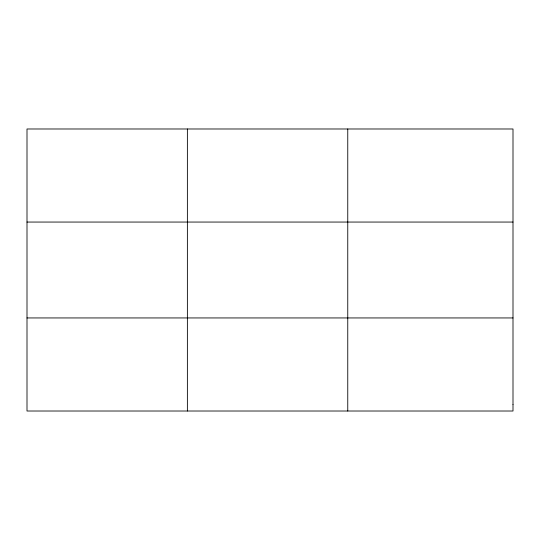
<?xml version="1.0" encoding="UTF-8"?>
<svg xmlns="http://www.w3.org/2000/svg" width="540" height="540" viewBox="0 0 540 540"><rect width="100%" height="100%" fill="white"/><g stroke="black" fill="none" stroke-linecap="round" stroke-linejoin="round"><path stroke-width="0.81" d="M187.38 128.986L187.38 411.014M347.76 128.986L347.76 411.014M27 222.055L513 222.055M27 317.945L513 317.945M513 404.365L513 411.014L27 411.014L27 128.986L513 128.986L513 404.365"/></g></svg>
